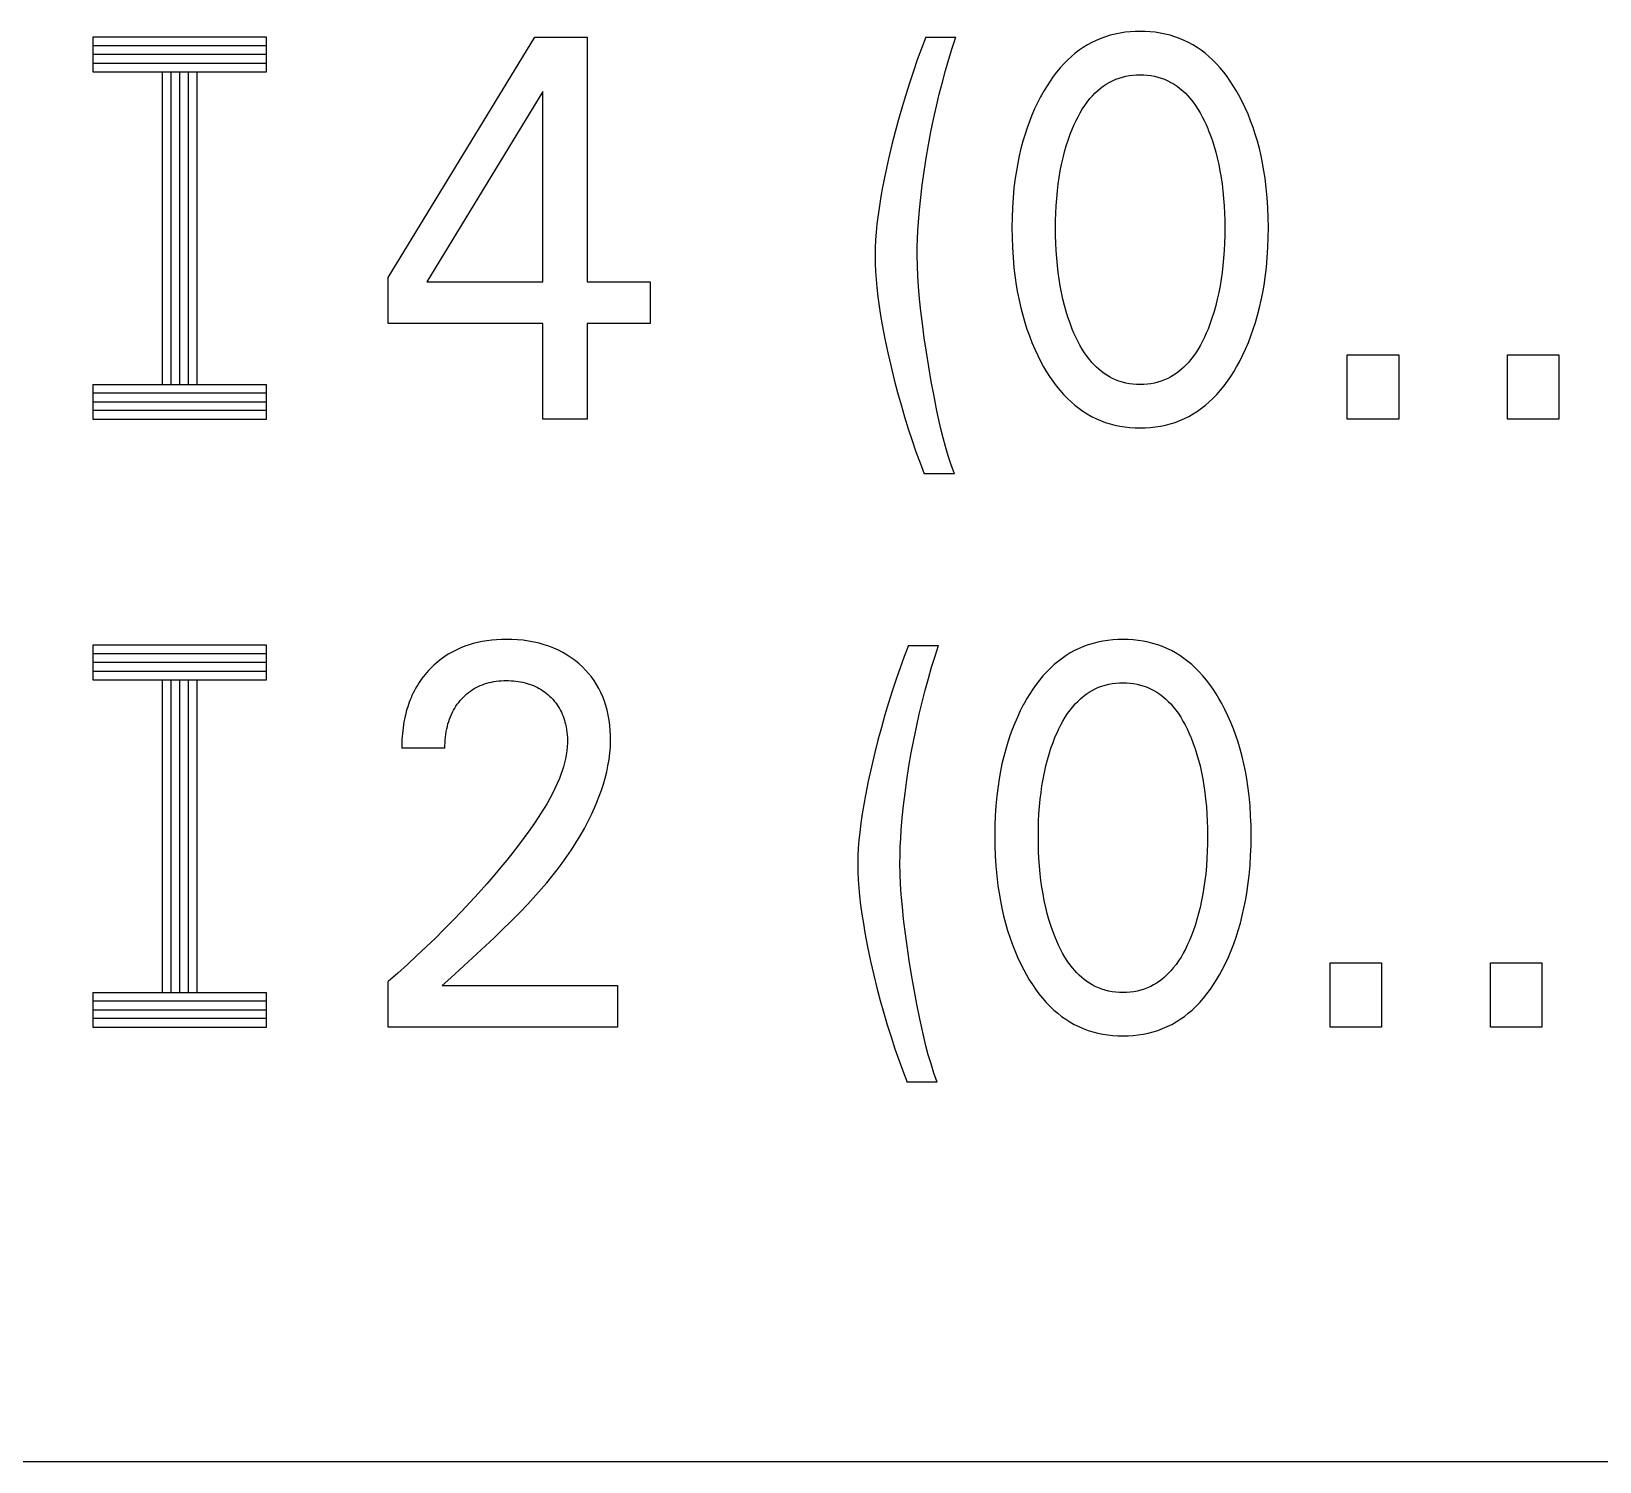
# Model space of a CAD drawing. Extents: x 0 to 420, y 0 to 297.
# Drawn here: x 186.51 to 195.53, y 225.97 to 234.2 of the extents above; entities that cross this region are included whole.
import ezdxf

# ---------------------------------------------------------------- set-up
doc = ezdxf.new("R2010")
doc.units = 0
doc.header["$LTSCALE"] = 23.1
doc.layers.add('10000_FRONT', color=7, linetype='CONTINUOUS')

msp = doc.modelspace()

# ---------------------------------------------------------------- linework, layer by layer
at = {"layer": '10000_FRONT', "color": 7, "linetype": 'CONTINUOUS'}
for p, q in [((186.8601, 234.1684), (186.8601, 233.9684)), ((187.8601, 234.1684), (186.8601, 234.1684)), ((187.8601, 233.9684), (187.8601, 234.1684)), ((188.5601, 232.7839), (189.4039, 234.1684)), ((189.4039, 234.1684), (189.7064, 234.1684)), ((189.7064, 234.1684), (189.7064, 232.7589)), ((191.6543, 234.1669), (191.6296, 234.1023)), ((191.6543, 234.1669), (191.8279, 234.1669)), ((191.807, 234.1039), (191.8279, 234.1669)), ((192.6621, 234.1603), (192.6361, 234.1492)), ((192.6892, 234.1702), (192.6621, 234.1603)), ((192.7168, 234.1786), (192.6892, 234.1702)), ((192.7448, 234.1856), (192.7168, 234.1786)), ((192.7732, 234.1913), (192.7448, 234.1856)), ((192.8018, 234.1957), (192.7732, 234.1913)), ((192.8307, 234.1987), (192.8018, 234.1957)), ((192.8596, 234.2006), (192.8307, 234.1987)), ((192.8887, 234.2012), (192.8596, 234.2006)), ((192.9178, 234.2006), (192.8887, 234.2012)), ((192.9468, 234.1988), (192.9178, 234.2006)), ((192.9758, 234.1957), (192.9468, 234.1988)), ((193.0045, 234.1914), (192.9758, 234.1957)), ((193.0329, 234.1857), (193.0045, 234.1914)), ((193.061, 234.1786), (193.0329, 234.1857)), ((193.0886, 234.1702), (193.061, 234.1786)), ((193.1158, 234.1603), (193.0886, 234.1702)), ((193.1419, 234.1492), (193.1158, 234.1603)), ((187.8601, 234.1184), (186.8601, 234.1184)), ((187.8601, 234.0684), (186.8601, 234.0684)), ((191.6296, 234.1023), (191.6059, 234.0374)), ((191.7873, 234.0405), (191.807, 234.1039)), ((192.5155, 234.0749), (192.4937, 234.0567)), ((192.5382, 234.092), (192.5155, 234.0749)), ((192.5616, 234.1081), (192.5382, 234.092)), ((192.5858, 234.123), (192.5616, 234.1081)), ((192.6106, 234.1367), (192.5858, 234.123)), ((192.6361, 234.1492), (192.6106, 234.1367)), ((193.1673, 234.1368), (193.1419, 234.1492)), ((193.1922, 234.123), (193.1673, 234.1368)), ((193.2163, 234.1081), (193.1922, 234.123)), ((193.2398, 234.092), (193.2163, 234.1081)), ((193.2624, 234.0749), (193.2398, 234.092)), ((193.2843, 234.0567), (193.2624, 234.0749)), ((186.8601, 234.0184), (187.8601, 234.0184)), ((191.5833, 233.9721), (191.5607, 233.9039)), ((191.6059, 234.0374), (191.5833, 233.9721)), ((191.7502, 233.9083), (191.7688, 233.9768)), ((191.7688, 233.9768), (191.7873, 234.0405)), ((192.4285, 233.9914), (192.408, 233.9668)), ((192.45, 234.015), (192.4285, 233.9914)), ((192.4727, 234.0376), (192.45, 234.015)), ((192.4937, 234.0567), (192.4727, 234.0376)), ((193.3053, 234.0376), (193.2843, 234.0567)), ((193.3278, 234.015), (193.3053, 234.0376)), ((193.3493, 233.9914), (193.3278, 234.015)), ((193.3697, 233.9668), (193.3493, 233.9914)), ((186.8601, 233.9684), (187.8601, 233.9684)), ((187.2601, 233.9684), (187.2601, 232.1684)), ((187.3101, 233.9684), (187.3101, 232.1684)), ((187.3601, 233.9684), (187.3601, 232.1684)), ((187.4101, 233.9684), (187.4101, 232.1684)), ((187.4601, 232.1684), (187.4601, 233.9684)), ((191.5607, 233.9039), (191.5392, 233.8352)), ((191.7328, 233.8395), (191.7502, 233.9083)), ((192.3527, 233.8885), (192.3361, 233.8611)), ((192.3702, 233.9153), (192.3527, 233.8885)), ((192.3886, 233.9414), (192.3702, 233.9153)), ((192.408, 233.9668), (192.3886, 233.9414)), ((192.6595, 233.8725), (192.6761, 233.8852)), ((192.6761, 233.8852), (192.6933, 233.897)), ((192.6933, 233.897), (192.7112, 233.9077)), ((192.7112, 233.9077), (192.7297, 233.9172)), ((192.7297, 233.9172), (192.7483, 233.9254)), ((192.7483, 233.9254), (192.7675, 233.9325)), ((192.7675, 233.9325), (192.787, 233.9384)), ((192.787, 233.9384), (192.8069, 233.9433)), ((192.8069, 233.9433), (192.8271, 233.947)), ((192.8271, 233.947), (192.8475, 233.9496)), ((192.8475, 233.9496), (192.8681, 233.9512)), ((192.8681, 233.9512), (192.8887, 233.9517)), ((192.8887, 233.9517), (192.9093, 233.9512)), ((192.9093, 233.9512), (192.9298, 233.9496)), ((192.9298, 233.9496), (192.9502, 233.947)), ((192.9502, 233.947), (192.9704, 233.9433)), ((192.9704, 233.9433), (192.9903, 233.9384)), ((192.9903, 233.9384), (193.0099, 233.9325)), ((193.0099, 233.9325), (193.029, 233.9254)), ((193.029, 233.9254), (193.0477, 233.9172)), ((193.0477, 233.9172), (193.0661, 233.9077)), ((193.0661, 233.9077), (193.084, 233.897)), ((193.084, 233.897), (193.1012, 233.8852)), ((193.1012, 233.8852), (193.1179, 233.8725)), ((193.389, 233.9414), (193.3697, 233.9668)), ((193.4074, 233.9153), (193.389, 233.9414)), ((193.4248, 233.8884), (193.4074, 233.9153)), ((193.4413, 233.8611), (193.4248, 233.8884)), ((189.45, 233.855), (188.7839, 232.7589)), ((189.45, 232.7589), (189.45, 233.855)), ((191.5392, 233.8352), (191.5186, 233.7663)), ((191.7164, 233.7705), (191.7328, 233.8395)), ((192.3153, 233.8239), (192.2976, 233.7894)), ((192.3203, 233.8332), (192.3153, 233.8239)), ((192.3361, 233.8611), (192.3203, 233.8332)), ((192.5696, 233.7739), (192.5842, 233.7942)), ((192.5842, 233.7942), (192.5999, 233.8138)), ((192.5999, 233.8138), (192.6137, 233.8295)), ((192.6137, 233.8295), (192.6283, 233.8446)), ((192.6283, 233.8446), (192.6436, 233.8589)), ((192.6436, 233.8589), (192.6595, 233.8725)), ((193.1179, 233.8725), (193.1338, 233.8589)), ((193.1338, 233.8589), (193.1491, 233.8446)), ((193.1491, 233.8446), (193.1636, 233.8295)), ((193.1636, 233.8295), (193.1775, 233.8138)), ((193.1775, 233.8138), (193.1931, 233.7942)), ((193.1931, 233.7942), (193.2078, 233.7739)), ((193.457, 233.8332), (193.4413, 233.8611)), ((193.4758, 233.7973), (193.457, 233.8332)), ((193.4933, 233.7608), (193.4758, 233.7973)), ((191.5186, 233.7663), (191.4982, 233.6943)), ((191.7, 233.6965), (191.7164, 233.7705)), ((192.2657, 233.719), (192.2514, 233.6831)), ((192.2811, 233.7544), (192.2657, 233.719)), ((192.2976, 233.7894), (192.2811, 233.7544)), ((192.5198, 233.6872), (192.531, 233.7096)), ((192.531, 233.7096), (192.543, 233.7315)), ((192.543, 233.7315), (192.5558, 233.753)), ((192.5558, 233.753), (192.5696, 233.7739)), ((193.2078, 233.7739), (193.2215, 233.753)), ((193.2215, 233.753), (193.2343, 233.7315)), ((193.2343, 233.7315), (193.2463, 233.7096)), ((193.2463, 233.7096), (193.2576, 233.6872)), ((193.5096, 233.7238), (193.4933, 233.7608)), ((193.5246, 233.6863), (193.5096, 233.7238)), ((191.4788, 233.622), (191.4603, 233.5494)), ((191.4982, 233.6943), (191.4788, 233.622)), ((191.6705, 233.5479), (191.6847, 233.6223)), ((191.6847, 233.6223), (191.7, 233.6965)), ((192.2383, 233.6467), (192.2261, 233.6101)), ((192.2514, 233.6831), (192.2383, 233.6467)), ((192.4864, 233.6085), (192.4994, 233.6414)), ((192.4994, 233.6414), (192.5092, 233.6644)), ((192.5092, 233.6644), (192.5198, 233.6872)), ((193.2576, 233.6872), (193.2681, 233.6644)), ((193.2681, 233.6644), (193.278, 233.6414)), ((193.278, 233.6414), (193.281, 233.6341)), ((193.281, 233.6341), (193.2932, 233.6026)), ((193.5385, 233.6484), (193.5246, 233.6863)), ((193.5512, 233.6101), (193.5385, 233.6484)), ((191.4603, 233.5494), (191.4407, 233.4679)), ((191.6572, 233.4709), (191.6705, 233.5479)), ((192.2025, 233.5266), (192.1926, 233.4845)), ((192.2137, 233.5685), (192.2025, 233.5266)), ((192.2261, 233.6101), (192.2137, 233.5685)), ((192.4539, 233.5074), (192.4637, 233.5414)), ((192.4637, 233.5414), (192.4745, 233.5751)), ((192.4745, 233.5751), (192.4864, 233.6085)), ((193.2932, 233.6026), (193.3044, 233.5706)), ((193.3044, 233.5706), (193.3146, 233.5384)), ((193.3146, 233.5384), (193.3239, 233.5059)), ((193.5637, 233.5685), (193.5512, 233.6101)), ((193.5748, 233.5267), (193.5637, 233.5685)), ((193.5848, 233.4845), (193.5748, 233.5267)), ((191.4407, 233.4679), (191.4226, 233.386)), ((191.6451, 233.3937), (191.6572, 233.4709)), ((192.1838, 233.442), (192.1761, 233.3993)), ((192.1926, 233.4845), (192.1838, 233.442)), ((192.4291, 233.3975), (192.4366, 233.4354)), ((192.4366, 233.4354), (192.4451, 233.4732)), ((192.4451, 233.4732), (192.4539, 233.5074)), ((193.3239, 233.5059), (193.3322, 233.4732)), ((193.3322, 233.4732), (193.3408, 233.4354)), ((193.3408, 233.4354), (193.3483, 233.3975)), ((193.5936, 233.442), (193.5848, 233.4845)), ((193.6012, 233.3993), (193.5936, 233.442)), ((191.4226, 233.386), (191.406, 233.3038)), ((191.6344, 233.3162), (191.6451, 233.3937)), ((192.1696, 233.3564), (192.1626, 233.2999)), ((192.1761, 233.3993), (192.1696, 233.3564)), ((192.4171, 233.3209), (192.4226, 233.3593)), ((192.4226, 233.3593), (192.4291, 233.3975)), ((193.3483, 233.3975), (193.3547, 233.3593)), ((193.3547, 233.3593), (193.3602, 233.3209)), ((193.6078, 233.3564), (193.6012, 233.3993)), ((193.6148, 233.2999), (193.6078, 233.3564)), ((191.3964, 233.2507), (191.3877, 233.1976)), ((191.406, 233.3038), (191.3964, 233.2507)), ((191.6258, 233.2455), (191.6344, 233.3162)), ((192.1626, 233.2999), (192.1573, 233.2431)), ((192.4085, 233.2399), (192.4125, 233.2825)), ((192.4125, 233.2825), (192.4171, 233.3209)), ((193.3602, 233.3209), (193.3648, 233.2825)), ((193.3648, 233.2825), (193.3688, 233.2399)), ((193.6201, 233.2431), (193.6148, 233.2999)), ((191.3877, 233.1976), (191.38, 233.1442)), ((191.6127, 233.1037), (191.6186, 233.1747)), ((191.6186, 233.1747), (191.6258, 233.2455)), ((192.1536, 233.1863), (192.1515, 233.1293)), ((192.1573, 233.2431), (192.1536, 233.1863)), ((192.4033, 233.1546), (192.4055, 233.1973)), ((192.4055, 233.1973), (192.4085, 233.2399)), ((193.3688, 233.2399), (193.3719, 233.1973)), ((193.3719, 233.1973), (193.374, 233.1546)), ((193.6237, 233.1863), (193.6201, 233.2431)), ((193.6259, 233.1293), (193.6237, 233.1863)), ((191.3735, 233.0907), (191.369, 233.0457)), ((191.38, 233.1442), (191.3735, 233.0907)), ((191.6095, 233.0553), (191.6127, 233.1037)), ((192.1515, 233.1293), (192.1507, 233.0723)), ((192.1507, 233.0723), (192.1514, 233.0144)), ((192.4017, 233.0692), (192.4021, 233.1119)), ((192.4021, 233.1119), (192.4033, 233.1546)), ((193.374, 233.1546), (193.3752, 233.1119)), ((193.3752, 233.1119), (193.3756, 233.0692)), ((193.6266, 233.0723), (193.6259, 233.1293)), ((193.6259, 233.0145), (193.6266, 233.0723)), ((191.3656, 233.0005), (191.3635, 232.9554)), ((191.369, 233.0457), (191.3656, 233.0005)), ((191.6058, 232.9586), (191.6072, 233.007)), ((191.6072, 233.007), (191.6095, 233.0553)), ((192.1514, 233.0144), (192.1535, 232.9564)), ((192.4021, 233.0259), (192.4017, 233.0692)), ((192.4033, 232.9825), (192.4021, 233.0259)), ((192.4054, 232.9392), (192.4033, 232.9825)), ((193.3741, 232.9825), (193.372, 232.9392)), ((193.3753, 233.0259), (193.3741, 232.9825)), ((193.3756, 233.0692), (193.3753, 233.0259)), ((193.6239, 232.9567), (193.6259, 233.0145)), ((191.3635, 232.9554), (191.3626, 232.9102)), ((191.3626, 232.9102), (191.3633, 232.8641)), ((191.6054, 232.9102), (191.6058, 232.9586)), ((191.6065, 232.8511), (191.6054, 232.9102)), ((192.1535, 232.9564), (192.1571, 232.8986)), ((192.1571, 232.8986), (192.1623, 232.8409)), ((192.4084, 232.896), (192.4054, 232.9392)), ((192.4124, 232.8528), (192.4084, 232.896)), ((193.369, 232.896), (193.3649, 232.8528)), ((193.372, 232.9392), (193.369, 232.896)), ((193.615, 232.8414), (193.6202, 232.899)), ((193.6202, 232.899), (193.6239, 232.9567)), ((191.3633, 232.8641), (191.3653, 232.818)), ((191.3653, 232.818), (191.3686, 232.772)), ((191.609, 232.7921), (191.6065, 232.8511)), ((192.1623, 232.8409), (192.1693, 232.7834)), ((192.4169, 232.8138), (192.4124, 232.8528)), ((192.4223, 232.7748), (192.4169, 232.8138)), ((193.3604, 232.8138), (193.355, 232.7748)), ((193.3649, 232.8528), (193.3604, 232.8138)), ((193.6081, 232.784), (193.615, 232.8414)), ((188.5601, 232.5188), (188.5601, 232.7839)), ((188.7839, 232.7589), (189.45, 232.7589)), ((189.7064, 232.7589), (190.0685, 232.7589)), ((190.0685, 232.7589), (190.0685, 232.5188)), ((191.3686, 232.772), (191.3729, 232.726)), ((191.3729, 232.726), (191.379, 232.6724)), ((191.6128, 232.7331), (191.609, 232.7921)), ((191.6189, 232.662), (191.6128, 232.7331)), ((192.1693, 232.7834), (192.1757, 232.7398)), ((192.1757, 232.7398), (192.1833, 232.6965)), ((192.4287, 232.736), (192.4223, 232.7748)), ((192.4361, 232.6974), (192.4287, 232.736)), ((193.3486, 232.736), (193.3413, 232.6974)), ((193.355, 232.7748), (193.3486, 232.736)), ((193.5941, 232.6972), (193.6016, 232.7405)), ((193.6016, 232.7405), (193.6081, 232.784)), ((191.379, 232.6724), (191.3863, 232.6189)), ((191.3863, 232.6189), (191.3945, 232.5656)), ((191.6264, 232.5909), (191.6189, 232.662)), ((192.1833, 232.6965), (192.1919, 232.6533)), ((192.1919, 232.6533), (192.2017, 232.6104)), ((192.4445, 232.659), (192.4361, 232.6974)), ((192.4532, 232.6241), (192.4445, 232.659)), ((192.4628, 232.5895), (192.4532, 232.6241)), ((193.3242, 232.6241), (193.3146, 232.5895)), ((193.3328, 232.659), (193.3242, 232.6241)), ((193.3413, 232.6974), (193.3328, 232.659)), ((193.5756, 232.6111), (193.5854, 232.654)), ((193.5854, 232.654), (193.5941, 232.6972)), ((191.3945, 232.5656), (191.4036, 232.5124)), ((191.635, 232.52), (191.6264, 232.5909)), ((192.2017, 232.6104), (192.2127, 232.5678)), ((192.2127, 232.5678), (192.2249, 232.5256)), ((192.4734, 232.5552), (192.4628, 232.5895)), ((192.4852, 232.5212), (192.4734, 232.5552)), ((193.3039, 232.5552), (193.2922, 232.5212)), ((193.3146, 232.5895), (193.3039, 232.5552)), ((193.5524, 232.5263), (193.5647, 232.5685)), ((193.5647, 232.5685), (193.5756, 232.6111)), ((189.45, 232.5188), (188.5601, 232.5188)), ((189.45, 231.9684), (189.45, 232.5188)), ((189.7064, 232.5188), (189.7064, 231.9684)), ((190.0685, 232.5188), (189.7064, 232.5188)), ((191.4036, 232.5124), (191.4191, 232.4311)), ((191.6462, 232.4368), (191.635, 232.52)), ((192.2249, 232.5256), (192.2374, 232.4867)), ((192.2374, 232.4867), (192.251, 232.4482)), ((192.251, 232.4482), (192.2659, 232.4102)), ((192.498, 232.4876), (192.4852, 232.5212)), ((192.5078, 232.464), (192.498, 232.4876)), ((192.5183, 232.4406), (192.5078, 232.464)), ((192.5296, 232.4176), (192.5183, 232.4406)), ((193.259, 232.4406), (193.2478, 232.4176)), ((193.2695, 232.464), (193.259, 232.4406)), ((193.2793, 232.4876), (193.2695, 232.464)), ((193.2922, 232.5212), (193.2793, 232.4876)), ((193.5115, 232.4105), (193.5263, 232.4487)), ((193.5263, 232.4487), (193.5399, 232.4873)), ((193.5399, 232.4873), (193.5524, 232.5263)), ((191.4191, 232.4311), (191.4363, 232.35)), ((191.4363, 232.35), (191.4549, 232.2693)), ((191.6586, 232.3538), (191.6462, 232.4368)), ((191.6719, 232.2709), (191.6586, 232.3538)), ((192.2659, 232.4102), (192.2819, 232.3726)), ((192.2819, 232.3726), (192.2991, 232.3355)), ((192.5416, 232.395), (192.5296, 232.4176)), ((192.5544, 232.3728), (192.5416, 232.395)), ((192.5682, 232.3513), (192.5544, 232.3728)), ((192.5829, 232.3303), (192.5682, 232.3513)), ((193.2092, 232.3513), (193.1944, 232.3303)), ((193.2229, 232.3728), (193.2092, 232.3513)), ((193.2358, 232.395), (193.2229, 232.3728)), ((193.2478, 232.4176), (193.2358, 232.395)), ((193.4782, 232.3356), (193.4955, 232.3728)), ((193.4955, 232.3728), (193.5115, 232.4105)), ((191.4549, 232.2693), (191.4729, 232.1961)), ((191.6865, 232.1859), (191.6719, 232.2709)), ((192.2991, 232.3355), (192.3176, 232.299)), ((192.3176, 232.299), (192.3333, 232.2702)), ((192.3333, 232.2702), (192.3499, 232.242)), ((192.5987, 232.3101), (192.5829, 232.3303)), ((192.6109, 232.2957), (192.5987, 232.3101)), ((192.6238, 232.2818), (192.6109, 232.2957)), ((192.6372, 232.2685), (192.6238, 232.2818)), ((192.6511, 232.2558), (192.6372, 232.2685)), ((193.1402, 232.2685), (193.1262, 232.2558)), ((193.1536, 232.2818), (193.1402, 232.2685)), ((193.1664, 232.2957), (193.1536, 232.2818)), ((193.1787, 232.3101), (193.1664, 232.2957)), ((193.1944, 232.3303), (193.1787, 232.3101)), ((193.4276, 232.242), (193.4441, 232.2702)), ((193.4441, 232.2702), (193.4598, 232.299)), ((193.4598, 232.299), (193.4782, 232.3356)), ((194.081, 231.9684), (194.081, 232.3395)), ((194.081, 232.3395), (194.3767, 232.3395)), ((194.3767, 232.3395), (194.3767, 231.9684)), ((195.0034, 231.9684), (195.0034, 232.3395)), ((195.0034, 232.3395), (195.2991, 232.3395)), ((195.2991, 232.3395), (195.2991, 231.9684)), ((186.8601, 232.1684), (186.8601, 231.9684)), ((186.8601, 232.1684), (187.8601, 232.1684)), ((187.8601, 231.9684), (187.8601, 232.1684)), ((191.4729, 232.1961), (191.4921, 232.1232)), ((191.7022, 232.1011), (191.6865, 232.1859)), ((192.3499, 232.242), (192.3673, 232.2143)), ((192.3673, 232.2143), (192.3858, 232.1873)), ((192.3858, 232.1873), (192.4053, 232.161)), ((192.6656, 232.2437), (192.6511, 232.2558)), ((192.6807, 232.2324), (192.6656, 232.2437)), ((192.6963, 232.2219), (192.6807, 232.2324)), ((192.7123, 232.2122), (192.6963, 232.2219)), ((192.7289, 232.2035), (192.7123, 232.2122)), ((192.7476, 232.1951), (192.7289, 232.2035)), ((192.7668, 232.1878), (192.7476, 232.1951)), ((192.7864, 232.1817), (192.7668, 232.1878)), ((192.8065, 232.1767), (192.7864, 232.1817)), ((192.8267, 232.1729), (192.8065, 232.1767)), ((192.8473, 232.1702), (192.8267, 232.1729)), ((192.8679, 232.1685), (192.8473, 232.1702)), ((192.8887, 232.168), (192.8679, 232.1685)), ((192.9094, 232.1685), (192.8887, 232.168)), ((192.9301, 232.1702), (192.9094, 232.1685)), ((192.9506, 232.1729), (192.9301, 232.1702)), ((192.9709, 232.1767), (192.9506, 232.1729)), ((192.9909, 232.1817), (192.9709, 232.1767)), ((193.0105, 232.1878), (192.9909, 232.1817)), ((193.0297, 232.1951), (193.0105, 232.1878)), ((193.0484, 232.2035), (193.0297, 232.1951)), ((193.065, 232.2122), (193.0484, 232.2035)), ((193.0811, 232.2219), (193.065, 232.2122)), ((193.0967, 232.2324), (193.0811, 232.2219)), ((193.1117, 232.2437), (193.0967, 232.2324)), ((193.1262, 232.2558), (193.1117, 232.2437)), ((193.3725, 232.161), (193.3919, 232.1873)), ((193.3919, 232.1873), (193.4102, 232.2143)), ((193.4102, 232.2143), (193.4276, 232.242)), ((187.8601, 232.1184), (186.8601, 232.1184)), ((191.4921, 232.1232), (191.5123, 232.0505)), ((191.7191, 232.0166), (191.7022, 232.1011)), ((192.4053, 232.161), (192.4258, 232.1356)), ((192.4258, 232.1356), (192.4475, 232.1111)), ((192.4475, 232.1111), (192.4703, 232.0876)), ((192.4703, 232.0876), (192.4913, 232.0679)), ((193.2867, 232.0679), (193.3077, 232.0876)), ((193.3077, 232.0876), (193.3304, 232.1111)), ((193.3304, 232.1111), (193.352, 232.1356)), ((193.352, 232.1356), (193.3725, 232.161)), ((186.8601, 232.0684), (187.8601, 232.0684)), ((187.8601, 232.0184), (186.8601, 232.0184)), ((191.5123, 232.0505), (191.5325, 231.9818)), ((191.7302, 231.9648), (191.7191, 232.0166)), ((192.4913, 232.0679), (192.5132, 232.0492)), ((192.5132, 232.0492), (192.5359, 232.0315)), ((192.5359, 232.0315), (192.5594, 232.0149)), ((192.5594, 232.0149), (192.5837, 231.9994)), ((192.5837, 231.9994), (192.6087, 231.9852)), ((193.1693, 231.9852), (193.1943, 231.9994)), ((193.1943, 231.9994), (193.2185, 232.0149)), ((193.2185, 232.0149), (193.2421, 232.0315)), ((193.2421, 232.0315), (193.2648, 232.0492)), ((193.2648, 232.0492), (193.2867, 232.0679)), ((186.8601, 231.9684), (187.8601, 231.9684)), ((189.7064, 231.9684), (189.45, 231.9684)), ((191.5325, 231.9818), (191.5537, 231.9133)), ((191.5537, 231.9133), (191.576, 231.8452)), ((191.742, 231.9132), (191.7302, 231.9648)), ((191.7547, 231.8619), (191.742, 231.9132)), ((192.6087, 231.9852), (192.6344, 231.9723)), ((192.6344, 231.9723), (192.6606, 231.9608)), ((192.6606, 231.9608), (192.6878, 231.9506)), ((192.6878, 231.9506), (192.7156, 231.9419)), ((192.7156, 231.9419), (192.7438, 231.9346)), ((192.7438, 231.9346), (192.7723, 231.9287)), ((192.7723, 231.9287), (192.8011, 231.9242)), ((192.8011, 231.9242), (192.8302, 231.921)), ((192.8302, 231.921), (192.8594, 231.9192)), ((192.8594, 231.9192), (192.8887, 231.9185)), ((192.8887, 231.9185), (192.918, 231.9191)), ((192.918, 231.9191), (192.9473, 231.921)), ((192.9473, 231.921), (192.9764, 231.9242)), ((192.9764, 231.9242), (193.0053, 231.9287)), ((193.0053, 231.9287), (193.034, 231.9346)), ((193.034, 231.9346), (193.0622, 231.9419)), ((193.0622, 231.9419), (193.09, 231.9506)), ((193.09, 231.9506), (193.1173, 231.9608)), ((193.1173, 231.9608), (193.1436, 231.9723)), ((193.1436, 231.9723), (193.1693, 231.9852)), ((194.3767, 231.9684), (194.081, 231.9684)), ((195.2991, 231.9684), (195.0034, 231.9684)), ((191.576, 231.8452), (191.5983, 231.7809)), ((191.7684, 231.8108), (191.7547, 231.8619)), ((191.7839, 231.7579), (191.7684, 231.8108)), ((191.5983, 231.7809), (191.6217, 231.717)), ((191.6217, 231.717), (191.6461, 231.6535)), ((191.801, 231.7054), (191.7839, 231.7579)), ((191.8198, 231.6535), (191.6461, 231.6535)), ((191.8198, 231.6535), (191.801, 231.7054)), ((186.8601, 230.6684), (186.8601, 230.4684)), ((187.8601, 230.6684), (186.8601, 230.6684)), ((187.8601, 230.4684), (187.8601, 230.6684)), ((188.9549, 230.642), (188.9323, 230.6305)), ((188.9781, 230.6524), (188.9549, 230.642)), ((189.0017, 230.6618), (188.9781, 230.6524)), ((189.0257, 230.67), (189.0017, 230.6618)), ((189.0501, 230.6773), (189.0257, 230.67)), ((189.0747, 230.6835), (189.0501, 230.6773)), ((189.1018, 230.6891), (189.0747, 230.6835)), ((189.1292, 230.6936), (189.1018, 230.6891)), ((189.1567, 230.697), (189.1292, 230.6936)), ((189.1843, 230.6993), (189.1567, 230.697)), ((189.212, 230.7007), (189.1843, 230.6993)), ((189.2397, 230.7012), (189.212, 230.7007)), ((189.2722, 230.7006), (189.2397, 230.7012)), ((189.3046, 230.6989), (189.2722, 230.7006)), ((189.3368, 230.6959), (189.3046, 230.6989)), ((189.369, 230.6914), (189.3368, 230.6959)), ((189.4008, 230.6856), (189.369, 230.6914)), ((189.4296, 230.6789), (189.4008, 230.6856)), ((189.4581, 230.6709), (189.4296, 230.6789)), ((189.4861, 230.6616), (189.4581, 230.6709)), ((189.5137, 230.6509), (189.4861, 230.6616)), ((189.5406, 230.6388), (189.5137, 230.6509)), ((189.5658, 230.6258), (189.5406, 230.6388)), ((191.5552, 230.6669), (191.5306, 230.6023)), ((191.5552, 230.6669), (191.7289, 230.6669)), ((191.708, 230.6039), (191.7289, 230.6669)), ((192.5116, 230.6367), (192.4868, 230.623)), ((192.5371, 230.6492), (192.5116, 230.6367)), ((192.5631, 230.6603), (192.5371, 230.6492)), ((192.5902, 230.6702), (192.5631, 230.6603)), ((192.6178, 230.6786), (192.5902, 230.6702)), ((192.6458, 230.6856), (192.6178, 230.6786)), ((192.6742, 230.6913), (192.6458, 230.6856)), ((192.7028, 230.6957), (192.6742, 230.6913)), ((192.7316, 230.6987), (192.7028, 230.6957)), ((192.7606, 230.7006), (192.7316, 230.6987)), ((192.7896, 230.7012), (192.7606, 230.7006)), ((192.8188, 230.7006), (192.7896, 230.7012)), ((192.8478, 230.6988), (192.8188, 230.7006)), ((192.8767, 230.6957), (192.8478, 230.6988)), ((192.9054, 230.6914), (192.8767, 230.6957)), ((192.9339, 230.6857), (192.9054, 230.6914)), ((192.9619, 230.6786), (192.9339, 230.6857)), ((192.9896, 230.6702), (192.9619, 230.6786)), ((193.0168, 230.6603), (192.9896, 230.6702)), ((193.0428, 230.6492), (193.0168, 230.6603)), ((193.0683, 230.6368), (193.0428, 230.6492)), ((193.0931, 230.623), (193.0683, 230.6368)), ((187.8601, 230.6184), (186.8601, 230.6184)), ((187.8601, 230.5684), (186.8601, 230.5684)), ((188.8124, 230.5421), (188.8022, 230.5318)), ((188.8233, 230.5524), (188.8124, 230.5421)), ((188.8344, 230.5624), (188.8233, 230.5524)), ((188.8574, 230.5815), (188.8344, 230.5624)), ((188.8814, 230.5992), (188.8574, 230.5815)), ((188.9064, 230.6156), (188.8814, 230.5992)), ((188.9323, 230.6305), (188.9064, 230.6156)), ((189.5903, 230.6114), (189.5658, 230.6258)), ((189.614, 230.5958), (189.5903, 230.6114)), ((189.6369, 230.5789), (189.614, 230.5958)), ((189.6589, 230.5608), (189.6369, 230.5789)), ((189.6782, 230.5433), (189.6589, 230.5608)), ((189.6966, 230.5248), (189.6782, 230.5433)), ((191.5306, 230.6023), (191.5069, 230.5374)), ((191.6883, 230.5405), (191.708, 230.6039)), ((192.3947, 230.5567), (192.3737, 230.5376)), ((192.4165, 230.5749), (192.3947, 230.5567)), ((192.4392, 230.592), (192.4165, 230.5749)), ((192.4626, 230.6081), (192.4392, 230.592)), ((192.4868, 230.623), (192.4626, 230.6081)), ((193.1173, 230.6081), (193.0931, 230.623)), ((193.1407, 230.592), (193.1173, 230.6081)), ((193.1634, 230.5749), (193.1407, 230.592)), ((193.1853, 230.5567), (193.1634, 230.5749)), ((193.2062, 230.5376), (193.1853, 230.5567)), ((186.8601, 230.5184), (187.8601, 230.5184)), ((186.8601, 230.4684), (187.8601, 230.4684)), ((187.2601, 230.4684), (187.2601, 228.6684)), ((187.3101, 230.4684), (187.3101, 228.6684)), ((187.3601, 230.4684), (187.3601, 228.6684)), ((187.4101, 230.4684), (187.4101, 228.6684)), ((187.4601, 228.6684), (187.4601, 230.4684)), ((188.7384, 230.4526), (188.7306, 230.4404)), ((188.7466, 230.4646), (188.7384, 230.4526)), ((188.7551, 230.4764), (188.7466, 230.4646)), ((188.7639, 230.488), (188.7551, 230.4764)), ((188.773, 230.4993), (188.7639, 230.488)), ((188.7825, 230.5104), (188.773, 230.4993)), ((188.7922, 230.5213), (188.7825, 230.5104)), ((188.8022, 230.5318), (188.7922, 230.5213)), ((189.1281, 230.4491), (189.1408, 230.4526)), ((189.1408, 230.4526), (189.1547, 230.4558)), ((189.1547, 230.4558), (189.1687, 230.4584)), ((189.1687, 230.4584), (189.1828, 230.4605)), ((189.1828, 230.4605), (189.197, 230.4621)), ((189.197, 230.4621), (189.2112, 230.4632)), ((189.2112, 230.4632), (189.2254, 230.4639)), ((189.2254, 230.4639), (189.2397, 230.4642)), ((189.2397, 230.4642), (189.2536, 230.464)), ((189.2536, 230.464), (189.2675, 230.4635)), ((189.2675, 230.4635), (189.2813, 230.4625)), ((189.2813, 230.4625), (189.2952, 230.4612)), ((189.2952, 230.4612), (189.3089, 230.4593)), ((189.3089, 230.4593), (189.3226, 230.4571)), ((189.3226, 230.4571), (189.3362, 230.4543)), ((189.3362, 230.4543), (189.3485, 230.4514)), ((189.714, 230.5055), (189.6966, 230.5248)), ((189.7304, 230.4852), (189.714, 230.5055)), ((189.7457, 230.4642), (189.7304, 230.4852)), ((189.7599, 230.4423), (189.7457, 230.4642)), ((191.4843, 230.4721), (191.4617, 230.4039)), ((191.5069, 230.5374), (191.4843, 230.4721)), ((191.6512, 230.4083), (191.6698, 230.4768)), ((191.6698, 230.4768), (191.6883, 230.5405)), ((192.309, 230.4668), (192.2896, 230.4414)), ((192.3295, 230.4914), (192.309, 230.4668)), ((192.351, 230.515), (192.3295, 230.4914)), ((192.3737, 230.5376), (192.351, 230.515)), ((192.769, 230.4512), (192.7896, 230.4517)), ((192.7896, 230.4517), (192.8103, 230.4512)), ((193.2288, 230.515), (193.2062, 230.5376)), ((193.2503, 230.4914), (193.2288, 230.515)), ((193.2706, 230.4668), (193.2503, 230.4914)), ((193.29, 230.4414), (193.2706, 230.4668)), ((188.6919, 230.3653), (188.6866, 230.3525)), ((188.6974, 230.3781), (188.6919, 230.3653)), ((188.7033, 230.3906), (188.6974, 230.3781)), ((188.7095, 230.4031), (188.7033, 230.3906)), ((188.716, 230.4153), (188.7095, 230.4031)), ((188.7231, 230.4279), (188.716, 230.4153)), ((188.7306, 230.4404), (188.7231, 230.4279)), ((188.984, 230.3597), (188.9932, 230.3692)), ((188.9932, 230.3692), (189.0027, 230.3784)), ((189.0027, 230.3784), (189.0126, 230.3871)), ((189.0126, 230.3871), (189.0229, 230.3954)), ((189.0229, 230.3954), (189.0334, 230.4033)), ((189.0334, 230.4033), (189.0443, 230.4108)), ((189.0443, 230.4108), (189.0555, 230.4177)), ((189.0555, 230.4177), (189.067, 230.4242)), ((189.067, 230.4242), (189.0788, 230.4302)), ((189.0788, 230.4302), (189.0908, 230.4357)), ((189.0908, 230.4357), (189.1031, 230.4406)), ((189.1031, 230.4406), (189.1155, 230.4451)), ((189.1155, 230.4451), (189.1281, 230.4491)), ((189.3485, 230.4514), (189.3607, 230.448)), ((189.3607, 230.448), (189.3728, 230.4442)), ((189.3728, 230.4442), (189.3847, 230.44)), ((189.3847, 230.44), (189.3965, 230.4353)), ((189.3965, 230.4353), (189.408, 230.4302)), ((189.408, 230.4302), (189.4194, 230.4247)), ((189.4194, 230.4247), (189.4302, 230.4188)), ((189.4302, 230.4188), (189.4407, 230.4126)), ((189.4407, 230.4126), (189.451, 230.4059)), ((189.451, 230.4059), (189.461, 230.3988)), ((189.461, 230.3988), (189.4707, 230.3913)), ((189.4707, 230.3913), (189.4802, 230.3835)), ((189.4802, 230.3835), (189.4893, 230.3753)), ((189.4893, 230.3753), (189.4988, 230.3661)), ((189.4988, 230.3661), (189.5079, 230.3564)), ((189.7731, 230.4192), (189.7599, 230.4423)), ((189.785, 230.3953), (189.7731, 230.4192)), ((189.7956, 230.3709), (189.785, 230.3953)), ((189.8051, 230.3459), (189.7956, 230.3709)), ((191.4617, 230.4039), (191.4402, 230.3352)), ((191.6337, 230.3395), (191.6512, 230.4083)), ((192.2536, 230.3885), (192.237, 230.3611)), ((192.2711, 230.4153), (192.2536, 230.3885)), ((192.2896, 230.4414), (192.2711, 230.4153)), ((192.5445, 230.3589), (192.5605, 230.3725)), ((192.5605, 230.3725), (192.5771, 230.3852)), ((192.5771, 230.3852), (192.5943, 230.397)), ((192.5943, 230.397), (192.6122, 230.4077)), ((192.6122, 230.4077), (192.6306, 230.4172)), ((192.6306, 230.4172), (192.6493, 230.4254)), ((192.6493, 230.4254), (192.6684, 230.4325)), ((192.6684, 230.4325), (192.688, 230.4384)), ((192.688, 230.4384), (192.7079, 230.4433)), ((192.7079, 230.4433), (192.7281, 230.447)), ((192.7281, 230.447), (192.7485, 230.4496)), ((192.7485, 230.4496), (192.769, 230.4512)), ((192.8103, 230.4512), (192.8308, 230.4496)), ((192.8308, 230.4496), (192.8512, 230.447)), ((192.8512, 230.447), (192.8714, 230.4433)), ((192.8714, 230.4433), (192.8913, 230.4384)), ((192.8913, 230.4384), (192.9109, 230.4325)), ((192.9109, 230.4325), (192.93, 230.4254)), ((192.93, 230.4254), (192.9487, 230.4172)), ((192.9487, 230.4172), (192.9671, 230.4077)), ((192.9671, 230.4077), (192.985, 230.397)), ((192.985, 230.397), (193.0022, 230.3852)), ((193.0022, 230.3852), (193.0188, 230.3725)), ((193.0188, 230.3725), (193.0348, 230.3589)), ((193.3084, 230.4153), (193.29, 230.4414)), ((193.3258, 230.3884), (193.3084, 230.4153)), ((193.3423, 230.3611), (193.3258, 230.3884)), ((188.6613, 230.273), (188.6581, 230.2594)), ((188.6648, 230.2865), (188.6613, 230.273)), ((188.6686, 230.2999), (188.6648, 230.2865)), ((188.6727, 230.3132), (188.6686, 230.2999)), ((188.677, 230.3264), (188.6727, 230.3132)), ((188.6817, 230.3395), (188.677, 230.3264)), ((188.6866, 230.3525), (188.6817, 230.3395)), ((188.924, 230.2686), (188.9301, 230.2816)), ((188.9301, 230.2816), (188.9365, 230.2936)), ((188.9365, 230.2936), (188.9432, 230.3054)), ((188.9432, 230.3054), (188.9505, 230.3169)), ((188.9505, 230.3169), (188.9582, 230.3281)), ((188.9582, 230.3281), (188.9664, 230.339)), ((188.9664, 230.339), (188.975, 230.3495)), ((188.975, 230.3495), (188.984, 230.3597)), ((189.5079, 230.3564), (189.5166, 230.3465)), ((189.5166, 230.3465), (189.5248, 230.3361)), ((189.5248, 230.3361), (189.5326, 230.3254)), ((189.5326, 230.3254), (189.5398, 230.3144)), ((189.5398, 230.3144), (189.5466, 230.3031)), ((189.5466, 230.3031), (189.5523, 230.2924)), ((189.5523, 230.2924), (189.5576, 230.2816)), ((189.5576, 230.2816), (189.5625, 230.2706)), ((189.8133, 230.3205), (189.8051, 230.3459)), ((189.8205, 230.2947), (189.8133, 230.3205)), ((189.8271, 230.2657), (189.8205, 230.2947)), ((191.4402, 230.3352), (191.4196, 230.2663)), ((191.6173, 230.2705), (191.6337, 230.3395)), ((192.1986, 230.2894), (192.1821, 230.2544)), ((192.2162, 230.3239), (192.1986, 230.2894)), ((192.2213, 230.3332), (192.2162, 230.3239)), ((192.237, 230.3611), (192.2213, 230.3332)), ((192.4568, 230.253), (192.4705, 230.2739)), ((192.4705, 230.2739), (192.4852, 230.2942)), ((192.4852, 230.2942), (192.5009, 230.3138)), ((192.5009, 230.3138), (192.5147, 230.3295)), ((192.5147, 230.3295), (192.5293, 230.3446)), ((192.5293, 230.3446), (192.5445, 230.3589)), ((193.0348, 230.3589), (193.05, 230.3446)), ((193.05, 230.3446), (193.0646, 230.3295)), ((193.0646, 230.3295), (193.0784, 230.3138)), ((193.0784, 230.3138), (193.0941, 230.2942)), ((193.0941, 230.2942), (193.1088, 230.2739)), ((193.1088, 230.2739), (193.1225, 230.253)), ((193.358, 230.3332), (193.3423, 230.3611)), ((193.3768, 230.2973), (193.358, 230.3332)), ((193.3943, 230.2608), (193.3768, 230.2973)), ((188.6461, 230.1924), (188.644, 230.1755)), ((188.6485, 230.2092), (188.6461, 230.1924)), ((188.6513, 230.226), (188.6485, 230.2092)), ((188.6545, 230.2428), (188.6513, 230.226)), ((188.6581, 230.2594), (188.6545, 230.2428)), ((188.8948, 230.1706), (188.8978, 230.1865)), ((188.8978, 230.1865), (188.901, 230.2005)), ((188.901, 230.2005), (188.9046, 230.2145)), ((188.9046, 230.2145), (188.9087, 230.2283)), ((188.9087, 230.2283), (188.9133, 230.2419)), ((188.9133, 230.2419), (188.9184, 230.2554)), ((188.9184, 230.2554), (188.924, 230.2686)), ((189.5625, 230.2706), (189.5669, 230.2594)), ((189.5669, 230.2594), (189.571, 230.248)), ((189.571, 230.248), (189.5747, 230.2365)), ((189.5747, 230.2365), (189.578, 230.2249)), ((189.578, 230.2249), (189.581, 230.2131)), ((189.581, 230.2131), (189.5843, 230.198)), ((189.5843, 230.198), (189.587, 230.1827)), ((189.587, 230.1827), (189.5892, 230.1674)), ((189.8323, 230.2365), (189.8271, 230.2657)), ((189.8363, 230.207), (189.8323, 230.2365)), ((189.839, 230.1774), (189.8363, 230.207)), ((191.3992, 230.1943), (191.3798, 230.122)), ((191.4196, 230.2663), (191.3992, 230.1943)), ((191.5857, 230.1223), (191.6009, 230.1965)), ((191.6009, 230.1965), (191.6173, 230.2705)), ((192.1524, 230.1831), (192.1392, 230.1467)), ((192.1667, 230.219), (192.1524, 230.1831)), ((192.1821, 230.2544), (192.1667, 230.219)), ((192.4102, 230.1644), (192.4208, 230.1872)), ((192.4208, 230.1872), (192.432, 230.2096)), ((192.432, 230.2096), (192.444, 230.2315)), ((192.444, 230.2315), (192.4568, 230.253)), ((193.1225, 230.253), (193.1353, 230.2315)), ((193.1353, 230.2315), (193.1473, 230.2096)), ((193.1473, 230.2096), (193.1585, 230.1872)), ((193.1585, 230.1872), (193.1691, 230.1644)), ((193.4105, 230.2238), (193.3943, 230.2608)), ((193.4256, 230.1863), (193.4105, 230.2238)), ((193.4395, 230.1484), (193.4256, 230.1863)), ((188.6389, 230.0911), (188.6388, 230.0744)), ((188.6392, 230.108), (188.6389, 230.0911)), ((188.6399, 230.1248), (188.6392, 230.108)), ((188.641, 230.1417), (188.6399, 230.1248)), ((188.6423, 230.1586), (188.641, 230.1417)), ((188.644, 230.1755), (188.6423, 230.1586)), ((188.8872, 230.0903), (188.8878, 230.1064)), ((188.8878, 230.1064), (188.8888, 230.1225)), ((188.8888, 230.1225), (188.8903, 230.1385)), ((188.8903, 230.1385), (188.8923, 230.1546)), ((188.8923, 230.1546), (188.8948, 230.1706)), ((189.5892, 230.1674), (189.5909, 230.1519)), ((189.5909, 230.1519), (189.592, 230.1365)), ((189.5924, 230.1056), (189.5913, 230.0823)), ((189.592, 230.1365), (189.5925, 230.121)), ((189.5925, 230.121), (189.5924, 230.1056)), ((189.8404, 230.1477), (189.839, 230.1774)), ((189.8393, 230.0819), (189.8407, 230.118)), ((189.8407, 230.118), (189.8404, 230.1477)), ((191.3798, 230.122), (191.3613, 230.0494)), ((191.5715, 230.0479), (191.5857, 230.1223)), ((192.1271, 230.1101), (192.1147, 230.0685)), ((192.1392, 230.1467), (192.1271, 230.1101)), ((192.3754, 230.0751), (192.3873, 230.1085)), ((192.3873, 230.1085), (192.4003, 230.1414)), ((192.4003, 230.1414), (192.4102, 230.1644)), ((193.1691, 230.1644), (193.179, 230.1414)), ((193.179, 230.1414), (193.1819, 230.1341)), ((193.1819, 230.1341), (193.1942, 230.1026)), ((193.1942, 230.1026), (193.2053, 230.0706)), ((193.4522, 230.1101), (193.4395, 230.1484)), ((193.4646, 230.0685), (193.4522, 230.1101)), ((188.887, 230.0744), (188.6388, 230.0744)), ((188.887, 230.0744), (188.8872, 230.0903)), ((189.581, 230.0132), (189.5756, 229.9905)), ((189.5855, 230.0362), (189.581, 230.0132)), ((189.5889, 230.0592), (189.5855, 230.0362)), ((189.5913, 230.0823), (189.5889, 230.0592)), ((189.8257, 229.9742), (189.8318, 230.0099)), ((189.8318, 230.0099), (189.8364, 230.0458)), ((189.8364, 230.0458), (189.8393, 230.0819)), ((191.3613, 230.0494), (191.3417, 229.9679)), ((191.5582, 229.9709), (191.5715, 230.0479)), ((192.1035, 230.0266), (192.0935, 229.9845)), ((192.1147, 230.0685), (192.1035, 230.0266)), ((192.3461, 229.9732), (192.3549, 230.0074)), ((192.3549, 230.0074), (192.3646, 230.0414)), ((192.3646, 230.0414), (192.3754, 230.0751)), ((193.2053, 230.0706), (193.2156, 230.0384)), ((193.2156, 230.0384), (193.2248, 230.0059)), ((193.2248, 230.0059), (193.2332, 229.9732)), ((193.4758, 230.0267), (193.4646, 230.0685)), ((193.4858, 229.9845), (193.4758, 230.0267)), ((189.5544, 229.9234), (189.546, 229.9015)), ((189.5622, 229.9455), (189.5544, 229.9234)), ((189.5693, 229.9679), (189.5622, 229.9455)), ((189.5756, 229.9905), (189.5693, 229.9679)), ((189.8095, 229.9033), (189.8183, 229.9386)), ((189.8183, 229.9386), (189.8257, 229.9742)), ((191.3417, 229.9679), (191.3235, 229.886)), ((191.5461, 229.8937), (191.5582, 229.9709)), ((192.0848, 229.942), (192.0771, 229.8993)), ((192.0935, 229.9845), (192.0848, 229.942)), ((192.33, 229.8975), (192.3375, 229.9354)), ((192.3375, 229.9354), (192.3461, 229.9732)), ((193.2332, 229.9732), (193.2418, 229.9354)), ((193.2418, 229.9354), (193.2492, 229.8975)), ((193.4945, 229.942), (193.4858, 229.9845)), ((193.5022, 229.8993), (193.4945, 229.942)), ((189.5202, 229.8425), (189.5059, 229.8137)), ((189.5335, 229.8717), (189.5202, 229.8425)), ((189.546, 229.9015), (189.5335, 229.8717)), ((189.7758, 229.799), (189.7881, 229.8335)), ((189.7881, 229.8335), (189.7994, 229.8682)), ((189.7994, 229.8682), (189.8095, 229.9033)), ((191.3235, 229.886), (191.307, 229.8038)), ((191.5354, 229.8162), (191.5461, 229.8937)), ((192.0706, 229.8564), (192.0635, 229.7999)), ((192.0771, 229.8993), (192.0706, 229.8564)), ((192.3135, 229.7825), (192.3181, 229.8209)), ((192.3181, 229.8209), (192.3236, 229.8593)), ((192.3236, 229.8593), (192.33, 229.8975)), ((193.2492, 229.8975), (193.2557, 229.8593)), ((193.2557, 229.8593), (193.2612, 229.8209)), ((193.2612, 229.8209), (193.2658, 229.7825)), ((193.5087, 229.8564), (193.5022, 229.8993)), ((193.5158, 229.7999), (193.5087, 229.8564)), ((189.4588, 229.7298), (189.4419, 229.7026)), ((189.4752, 229.7574), (189.4588, 229.7298)), ((189.4909, 229.7854), (189.4752, 229.7574)), ((189.5059, 229.8137), (189.4909, 229.7854)), ((189.733, 229.6981), (189.7482, 229.7313)), ((189.7482, 229.7313), (189.7624, 229.765)), ((189.7624, 229.765), (189.7758, 229.799)), ((191.2974, 229.7507), (191.2887, 229.6976)), ((191.307, 229.8038), (191.2974, 229.7507)), ((191.5195, 229.6747), (191.5268, 229.7455)), ((191.5268, 229.7455), (191.5354, 229.8162)), ((192.0583, 229.7431), (192.0546, 229.6863)), ((192.0635, 229.7999), (192.0583, 229.7431)), ((192.3064, 229.6973), (192.3095, 229.7399)), ((192.3095, 229.7399), (192.3135, 229.7825)), ((193.2658, 229.7825), (193.2698, 229.7399)), ((193.2698, 229.7399), (193.2729, 229.6973)), ((193.521, 229.7431), (193.5158, 229.7999)), ((193.5247, 229.6863), (193.521, 229.7431)), ((189.4067, 229.6489), (189.3758, 229.6042)), ((189.4245, 229.6756), (189.4067, 229.6489)), ((189.4419, 229.7026), (189.4245, 229.6756)), ((189.6896, 229.6129), (189.712, 229.6551)), ((189.712, 229.6551), (189.733, 229.6981)), ((191.281, 229.6442), (191.2745, 229.5907)), ((191.2887, 229.6976), (191.281, 229.6442)), ((191.5136, 229.6037), (191.5195, 229.6747)), ((192.0546, 229.6863), (192.0524, 229.6293)), ((192.3031, 229.6119), (192.3043, 229.6546)), ((192.3043, 229.6546), (192.3064, 229.6973)), ((193.2729, 229.6973), (193.275, 229.6546)), ((193.275, 229.6546), (193.2762, 229.6119)), ((193.5269, 229.6293), (193.5247, 229.6863)), ((189.3441, 229.5601), (189.3115, 229.5166)), ((189.3758, 229.6042), (189.3441, 229.5601)), ((189.6414, 229.5308), (189.6661, 229.5715)), ((189.6661, 229.5715), (189.6896, 229.6129)), ((191.2745, 229.5907), (191.27, 229.5457)), ((191.5082, 229.507), (191.5105, 229.5553)), ((191.5105, 229.5553), (191.5136, 229.6037)), ((192.0524, 229.6293), (192.0517, 229.5723)), ((192.0517, 229.5723), (192.0524, 229.5144)), ((192.3027, 229.5692), (192.3031, 229.6119)), ((192.303, 229.5259), (192.3027, 229.5692)), ((193.2762, 229.6119), (193.2766, 229.5692)), ((193.2766, 229.5692), (193.2762, 229.5259)), ((193.5276, 229.5723), (193.5269, 229.6293)), ((193.5269, 229.5145), (193.5276, 229.5723)), ((189.2782, 229.4737), (189.2442, 229.4313)), ((189.3115, 229.5166), (189.2782, 229.4737)), ((189.5889, 229.4515), (189.6157, 229.4908)), ((189.6157, 229.4908), (189.6414, 229.5308)), ((191.2666, 229.5005), (191.2644, 229.4554)), ((191.27, 229.5457), (191.2666, 229.5005)), ((191.5068, 229.4586), (191.5082, 229.507)), ((192.0524, 229.5144), (192.0545, 229.4564)), ((192.3043, 229.4825), (192.303, 229.5259)), ((192.3063, 229.4392), (192.3043, 229.4825)), ((193.275, 229.4825), (193.2729, 229.4392)), ((193.2762, 229.5259), (193.275, 229.4825)), ((193.5248, 229.4567), (193.5269, 229.5145)), ((189.2097, 229.3893), (189.1746, 229.3478)), ((189.2442, 229.4313), (189.2097, 229.3893)), ((189.5031, 229.3374), (189.5325, 229.3748)), ((189.5325, 229.3748), (189.5612, 229.4129)), ((189.5612, 229.4129), (189.5889, 229.4515)), ((191.2644, 229.4554), (191.2636, 229.4102)), ((191.2636, 229.4102), (191.2643, 229.3641)), ((191.5064, 229.4102), (191.5068, 229.4586)), ((191.5074, 229.3511), (191.5064, 229.4102)), ((192.0545, 229.4564), (192.0581, 229.3986)), ((192.0581, 229.3986), (192.0633, 229.3409)), ((192.3094, 229.396), (192.3063, 229.4392)), ((192.3134, 229.3528), (192.3094, 229.396)), ((193.2699, 229.396), (193.2659, 229.3528)), ((193.2729, 229.4392), (193.2699, 229.396)), ((193.516, 229.3414), (193.5212, 229.399)), ((193.5212, 229.399), (193.5248, 229.4567)), ((189.1282, 229.2942), (189.081, 229.2413)), ((189.1746, 229.3478), (189.1282, 229.2942)), ((189.4418, 229.2641), (189.4728, 229.3005)), ((189.4728, 229.3005), (189.5031, 229.3374)), ((191.2643, 229.3641), (191.2663, 229.318)), ((191.2663, 229.318), (191.2696, 229.272)), ((191.51, 229.2921), (191.5074, 229.3511)), ((191.5138, 229.2331), (191.51, 229.2921)), ((192.0633, 229.3409), (192.0703, 229.2834)), ((192.0703, 229.2834), (192.0767, 229.2398)), ((192.3179, 229.3138), (192.3134, 229.3528)), ((192.3233, 229.2748), (192.3179, 229.3138)), ((193.2614, 229.3138), (193.256, 229.2748)), ((193.2659, 229.3528), (193.2614, 229.3138)), ((193.5026, 229.2405), (193.509, 229.284)), ((193.509, 229.284), (193.516, 229.3414)), ((189.0331, 229.189), (188.9846, 229.1373)), ((189.081, 229.2413), (189.0331, 229.189)), ((189.3639, 229.1778), (189.4102, 229.2283)), ((189.4102, 229.2283), (189.4418, 229.2641)), ((191.2696, 229.272), (191.2739, 229.226)), ((191.2739, 229.226), (191.28, 229.1724)), ((191.5199, 229.162), (191.5138, 229.2331)), ((192.0767, 229.2398), (192.0842, 229.1965)), ((192.0842, 229.1965), (192.0929, 229.1533)), ((192.3297, 229.236), (192.3233, 229.2748)), ((192.3371, 229.1974), (192.3297, 229.236)), ((192.3455, 229.159), (192.3371, 229.1974)), ((193.2422, 229.1974), (193.2338, 229.159)), ((193.2496, 229.236), (193.2422, 229.1974)), ((193.256, 229.2748), (193.2496, 229.236)), ((193.4864, 229.154), (193.495, 229.1972)), ((193.495, 229.1972), (193.5026, 229.2405)), ((188.9846, 229.1373), (188.9343, 229.0851)), ((189.2683, 229.0794), (189.3165, 229.1282)), ((189.3165, 229.1282), (189.3639, 229.1778)), ((191.28, 229.1724), (191.2873, 229.1189)), ((191.2873, 229.1189), (191.2955, 229.0656)), ((191.5274, 229.0909), (191.5199, 229.162)), ((192.0929, 229.1533), (192.1027, 229.1104)), ((192.1027, 229.1104), (192.1136, 229.0678)), ((192.3541, 229.1241), (192.3455, 229.159)), ((192.3638, 229.0895), (192.3541, 229.1241)), ((193.2252, 229.1241), (193.2155, 229.0895)), ((193.2338, 229.159), (193.2252, 229.1241)), ((193.4656, 229.0685), (193.4766, 229.1111)), ((193.4766, 229.1111), (193.4864, 229.154)), ((188.8834, 229.0334), (188.8319, 228.9824)), ((188.9343, 229.0851), (188.8834, 229.0334)), ((189.1699, 228.9839), (189.2193, 229.0313)), ((189.2193, 229.0313), (189.2683, 229.0794)), ((191.2955, 229.0656), (191.3046, 229.0124)), ((191.3046, 229.0124), (191.3201, 228.9311)), ((191.536, 229.02), (191.5274, 229.0909)), ((191.5472, 228.9368), (191.536, 229.02)), ((192.1136, 229.0678), (192.1259, 229.0256)), ((192.1259, 229.0256), (192.1384, 228.9867)), ((192.3744, 229.0552), (192.3638, 229.0895)), ((192.3861, 229.0212), (192.3744, 229.0552)), ((192.399, 228.9876), (192.3861, 229.0212)), ((193.1932, 229.0212), (193.1803, 228.9876)), ((193.2049, 229.0552), (193.1932, 229.0212)), ((193.2155, 229.0895), (193.2049, 229.0552)), ((193.4409, 228.9873), (193.4534, 229.0263)), ((193.4534, 229.0263), (193.4656, 229.0685)), ((188.7797, 228.932), (188.7257, 228.881)), ((188.8319, 228.9824), (188.7797, 228.932)), ((189.0701, 228.8908), (189.1201, 228.9371)), ((189.1201, 228.9371), (189.1699, 228.9839)), ((191.3201, 228.9311), (191.3372, 228.85)), ((191.5596, 228.8538), (191.5472, 228.9368)), ((192.1384, 228.9867), (192.152, 228.9482)), ((192.152, 228.9482), (192.1668, 228.9102)), ((192.4088, 228.964), (192.399, 228.9876)), ((192.4193, 228.9406), (192.4088, 228.964)), ((192.4305, 228.9176), (192.4193, 228.9406)), ((192.4425, 228.895), (192.4305, 228.9176)), ((193.1488, 228.9176), (193.1368, 228.895)), ((193.16, 228.9406), (193.1488, 228.9176)), ((193.1705, 228.964), (193.16, 228.9406)), ((193.1803, 228.9876), (193.1705, 228.964)), ((193.4124, 228.9105), (193.4273, 228.9487)), ((193.4273, 228.9487), (193.4409, 228.9873)), ((188.6711, 228.8307), (188.6159, 228.781)), ((188.7257, 228.881), (188.6711, 228.8307)), ((188.921, 228.7538), (189.0201, 228.8448)), ((189.0201, 228.8448), (189.0701, 228.8908)), ((191.3372, 228.85), (191.3558, 228.7693)), ((191.5729, 228.7709), (191.5596, 228.8538)), ((192.1668, 228.9102), (192.1828, 228.8726)), ((192.1828, 228.8726), (192.2001, 228.8355)), ((192.2001, 228.8355), (192.2186, 228.799)), ((192.4554, 228.8728), (192.4425, 228.895)), ((192.4691, 228.8513), (192.4554, 228.8728)), ((192.4839, 228.8303), (192.4691, 228.8513)), ((192.4997, 228.8101), (192.4839, 228.8303)), ((193.0954, 228.8303), (193.0796, 228.8101)), ((193.1101, 228.8513), (193.0954, 228.8303)), ((193.1239, 228.8728), (193.1101, 228.8513)), ((193.1368, 228.895), (193.1239, 228.8728)), ((193.3607, 228.799), (193.3792, 228.8356)), ((193.3792, 228.8356), (193.3964, 228.8728)), ((193.3964, 228.8728), (193.4124, 228.9105)), ((193.982, 228.4684), (193.982, 228.8395)), ((193.982, 228.8395), (194.2777, 228.8395)), ((194.2777, 228.8395), (194.2777, 228.4684)), ((194.9044, 228.4684), (194.9044, 228.8395)), ((194.9044, 228.8395), (195.2001, 228.8395)), ((195.2001, 228.8395), (195.2001, 228.4684)), ((188.6159, 228.781), (188.5601, 228.7319)), ((188.8721, 228.7085), (188.921, 228.7538)), ((191.3558, 228.7693), (191.3739, 228.6961)), ((191.5875, 228.6859), (191.5729, 228.7709)), ((192.2186, 228.799), (192.2343, 228.7702)), ((192.2343, 228.7702), (192.2508, 228.742)), ((192.2508, 228.742), (192.2683, 228.7143)), ((192.5119, 228.7957), (192.4997, 228.8101)), ((192.5247, 228.7818), (192.5119, 228.7957)), ((192.5381, 228.7685), (192.5247, 228.7818)), ((192.5521, 228.7558), (192.5381, 228.7685)), ((192.5666, 228.7437), (192.5521, 228.7558)), ((192.5817, 228.7324), (192.5666, 228.7437)), ((193.0127, 228.7437), (192.9976, 228.7324)), ((193.0272, 228.7558), (193.0127, 228.7437)), ((193.0411, 228.7685), (193.0272, 228.7558)), ((193.0545, 228.7818), (193.0411, 228.7685)), ((193.0674, 228.7957), (193.0545, 228.7818)), ((193.0796, 228.8101), (193.0674, 228.7957)), ((193.3112, 228.7143), (193.3286, 228.742)), ((193.3286, 228.742), (193.3451, 228.7702)), ((193.3451, 228.7702), (193.3607, 228.799)), ((186.8601, 228.6684), (186.8601, 228.4684)), ((186.8601, 228.6684), (187.8601, 228.6684)), ((187.8601, 228.4684), (187.8601, 228.6684)), ((188.5601, 228.4684), (188.5601, 228.7319)), ((188.8721, 228.7085), (189.88, 228.7085)), ((189.88, 228.7085), (189.88, 228.4684)), ((191.3739, 228.6961), (191.3931, 228.6232)), ((191.6031, 228.6011), (191.5875, 228.6859)), ((192.2683, 228.7143), (192.2868, 228.6873)), ((192.2868, 228.6873), (192.3062, 228.661)), ((192.3062, 228.661), (192.3268, 228.6356)), ((192.5972, 228.7219), (192.5817, 228.7324)), ((192.6133, 228.7122), (192.5972, 228.7219)), ((192.6299, 228.7035), (192.6133, 228.7122)), ((192.6486, 228.6951), (192.6299, 228.7035)), ((192.6678, 228.6878), (192.6486, 228.6951)), ((192.6874, 228.6817), (192.6678, 228.6878)), ((192.7074, 228.6767), (192.6874, 228.6817)), ((192.7277, 228.6729), (192.7074, 228.6767)), ((192.7482, 228.6702), (192.7277, 228.6729)), ((192.7689, 228.6685), (192.7482, 228.6702)), ((192.7896, 228.668), (192.7689, 228.6685)), ((192.8104, 228.6685), (192.7896, 228.668)), ((192.8311, 228.6702), (192.8104, 228.6685)), ((192.8516, 228.6729), (192.8311, 228.6702)), ((192.8719, 228.6767), (192.8516, 228.6729)), ((192.8919, 228.6817), (192.8719, 228.6767)), ((192.9115, 228.6878), (192.8919, 228.6817)), ((192.9307, 228.6951), (192.9115, 228.6878)), ((192.9494, 228.7035), (192.9307, 228.6951)), ((192.966, 228.7122), (192.9494, 228.7035)), ((192.9821, 228.7219), (192.966, 228.7122)), ((192.9976, 228.7324), (192.9821, 228.7219)), ((193.253, 228.6356), (193.2734, 228.661)), ((193.2734, 228.661), (193.2928, 228.6873)), ((193.2928, 228.6873), (193.3112, 228.7143)), ((187.8601, 228.6184), (186.8601, 228.6184)), ((186.8601, 228.5684), (187.8601, 228.5684)), ((191.3931, 228.6232), (191.4133, 228.5505)), ((191.6201, 228.5166), (191.6031, 228.6011)), ((192.3268, 228.6356), (192.3484, 228.6111)), ((192.3484, 228.6111), (192.3712, 228.5876)), ((192.3712, 228.5876), (192.3922, 228.5679)), ((192.3922, 228.5679), (192.4141, 228.5492)), ((193.1658, 228.5492), (193.1877, 228.5679)), ((193.1877, 228.5679), (193.2087, 228.5876)), ((193.2087, 228.5876), (193.2314, 228.6111)), ((193.2314, 228.6111), (193.253, 228.6356)), ((187.8601, 228.5184), (186.8601, 228.5184)), ((186.8601, 228.4684), (187.8601, 228.4684)), ((189.88, 228.4684), (188.5601, 228.4684)), ((191.4133, 228.5505), (191.4335, 228.4818)), ((191.4335, 228.4818), (191.4547, 228.4133)), ((191.6312, 228.4648), (191.6201, 228.5166)), ((192.4141, 228.5492), (192.4369, 228.5315)), ((192.4369, 228.5315), (192.4604, 228.5149)), ((192.4604, 228.5149), (192.4847, 228.4994)), ((192.4847, 228.4994), (192.5097, 228.4852)), ((192.5097, 228.4852), (192.5353, 228.4723)), ((192.5353, 228.4723), (192.5616, 228.4608)), ((193.0183, 228.4608), (193.0446, 228.4723)), ((193.0446, 228.4723), (193.0702, 228.4852)), ((193.0702, 228.4852), (193.0952, 228.4994)), ((193.0952, 228.4994), (193.1195, 228.5149)), ((193.1195, 228.5149), (193.1431, 228.5315)), ((193.1431, 228.5315), (193.1658, 228.5492)), ((194.2777, 228.4684), (193.982, 228.4684)), ((195.2001, 228.4684), (194.9044, 228.4684)), ((191.4547, 228.4133), (191.477, 228.3452)), ((191.643, 228.4132), (191.6312, 228.4648)), ((191.6556, 228.3619), (191.643, 228.4132)), ((192.5616, 228.4608), (192.5888, 228.4506)), ((192.5888, 228.4506), (192.6166, 228.4419)), ((192.6166, 228.4419), (192.6447, 228.4346)), ((192.6447, 228.4346), (192.6733, 228.4287)), ((192.6733, 228.4287), (192.7021, 228.4242)), ((192.7021, 228.4242), (192.7312, 228.421)), ((192.7312, 228.421), (192.7604, 228.4192)), ((192.7604, 228.4192), (192.7896, 228.4185)), ((192.7896, 228.4185), (192.819, 228.4191)), ((192.819, 228.4191), (192.8483, 228.421)), ((192.8483, 228.421), (192.8774, 228.4242)), ((192.8774, 228.4242), (192.9063, 228.4287)), ((192.9063, 228.4287), (192.9349, 228.4346)), ((192.9349, 228.4346), (192.9632, 228.4419)), ((192.9632, 228.4419), (192.991, 228.4506)), ((192.991, 228.4506), (193.0183, 228.4608)), ((191.477, 228.3452), (191.4993, 228.2809)), ((191.6693, 228.3108), (191.6556, 228.3619)), ((191.6849, 228.2579), (191.6693, 228.3108)), ((191.4993, 228.2809), (191.5226, 228.217)), ((191.5226, 228.217), (191.5471, 228.1535)), ((191.702, 228.2054), (191.6849, 228.2579)), ((191.7207, 228.1535), (191.702, 228.2054)), ((191.7207, 228.1535), (191.5471, 228.1535)), ((134.0601, 225.9684), (203.5601, 225.9684))]:
    msp.add_line(p, q, dxfattribs=at)

doc.saveas('drawing.dxf')
